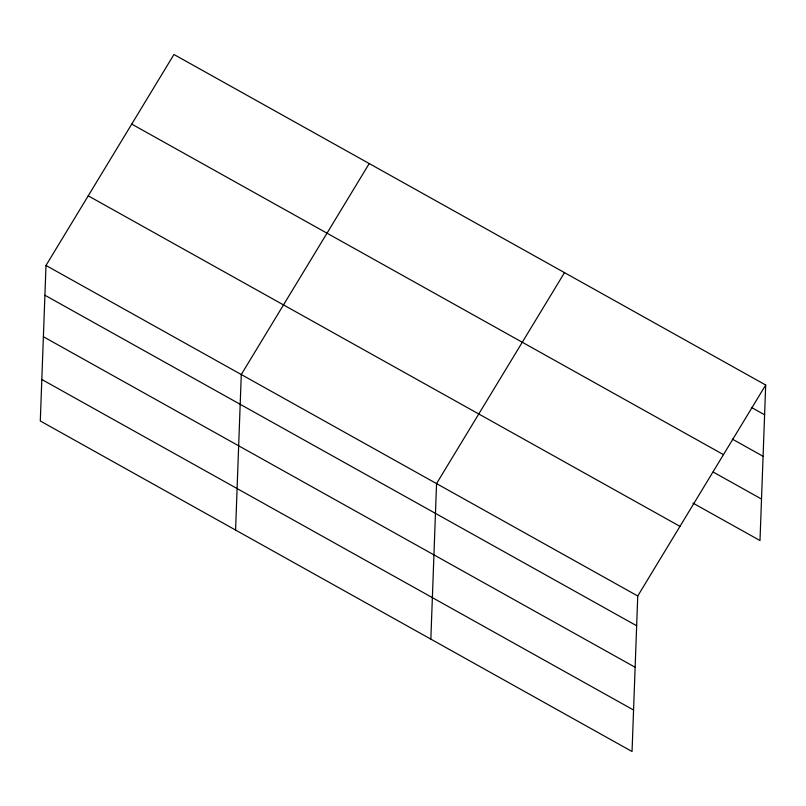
<?xml version="1.0" encoding="UTF-8"?>
<svg xmlns="http://www.w3.org/2000/svg" width="806" height="806" viewBox="0 0 806 806"><rect width="100%" height="100%" fill="white"/><g stroke="black" fill="none" stroke-linecap="round" stroke-linejoin="round"><path stroke-width="1.21" d="M46.002 265.456L40.3 420.984L632.045 751.514L637.748 595.987L765.7 385.016L173.955 54.486L46.002 265.456L637.748 595.987M235.574 530.056L241.276 374.528L369.229 163.568M430.847 639.128L436.55 483.6L564.512 272.64M765.7 385.016L759.998 540.544L692.928 503.085M751.414 407.423L764.612 414.788M732.301 439.099L763.091 456.287M131.731 124.104L723.476 454.634M713.149 472.024L761.519 499.045M88.227 195.838L679.972 526.368M44.914 295.228L636.649 625.758M43.393 336.727L635.128 667.257M41.821 379.485L633.566 710.015"/></g></svg>
